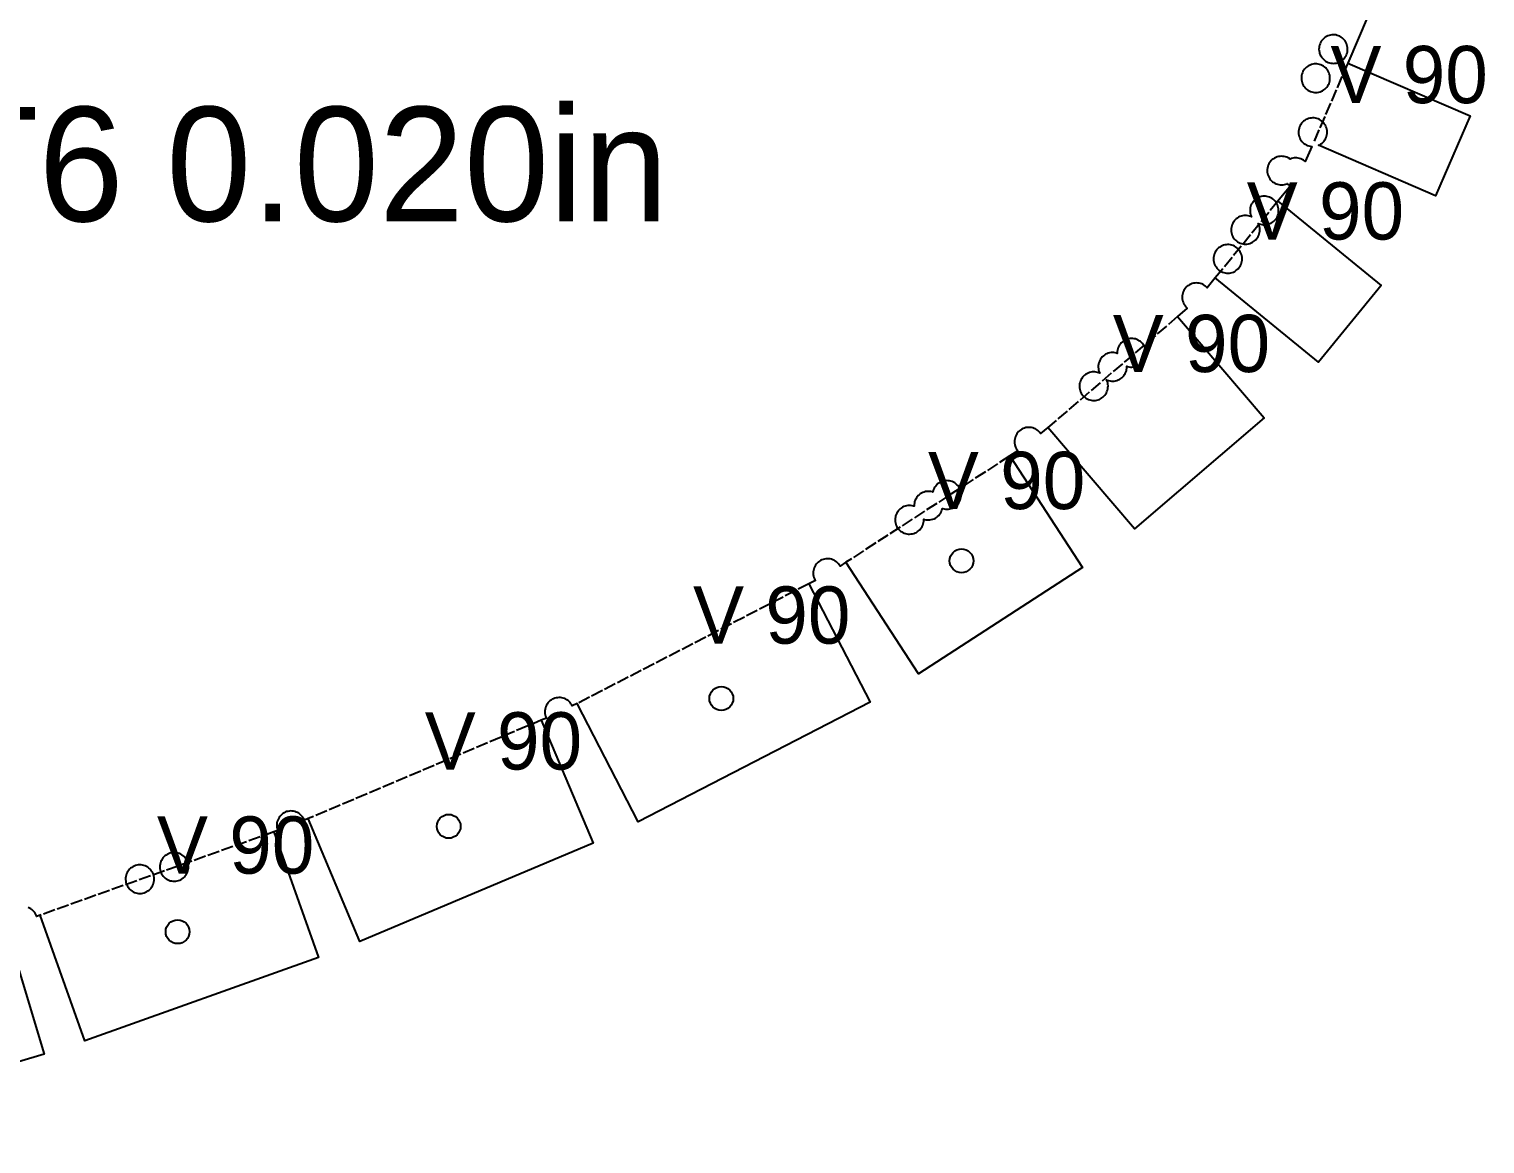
# Model space of a CAD drawing. Header units: millimetres. Extents: x 0 to 2438, y 0 to 1219.
# Drawn here: x 1235.4 to 1388.1, y 951.6 to 1068.5 of the extents above; entities that cross this region are included whole.
import ezdxf

# ---------------------------------------------------------------- set-up
doc = ezdxf.new("R2010")
doc.units = ezdxf.units.MM
doc.linetypes.add('DASHED', pattern=[1.524, 1.27, -0.254])
for name, color, linetype in [('CUT', 7, 'CONTINUOUS'), ('ETCH', 8, 'CONTINUOUS'), ('HOLE', 6, 'CONTINUOUS'), ('VALLEY', 1, 'DASHED')]:
    doc.layers.add(name, color=color, linetype=linetype)

msp = doc.modelspace()

# ---------------------------------------------------------------- linework, layer by layer
at = {"layer": 'CUT'}
for points in [[(1375.84, 1069.91), (1373.69, 1064.91), (1386.52, 1059.38), (1382.91, 1051.01), (1370.63, 1056.3), (1370.76, 1056.36), (1370.88, 1056.44), (1371, 1056.53), (1371.11, 1056.63), (1371.21, 1056.74), (1371.29, 1056.86), (1371.37, 1056.98), (1371.43, 1057.12), (1371.47, 1057.26), (1371.51, 1057.4), (1371.53, 1057.55), (1371.53, 1057.69), (1371.52, 1057.84), (1371.5, 1057.99), (1371.46, 1058.13), (1371.41, 1058.27), (1371.35, 1058.4), (1371.27, 1058.52), (1371.18, 1058.64), (1371.08, 1058.75), (1370.97, 1058.84), (1370.85, 1058.93), (1370.72, 1059), (1370.59, 1059.07), (1370.45, 1059.11), (1370.31, 1059.15), (1370.16, 1059.17), (1370.01, 1059.17), (1369.87, 1059.16), (1369.72, 1059.14), (1369.58, 1059.1), (1369.44, 1059.05), (1369.31, 1058.99), (1369.18, 1058.91), (1369.07, 1058.82), (1368.96, 1058.72), (1368.86, 1058.61), (1368.77, 1058.49), (1368.7, 1058.36), (1368.64, 1058.23), (1368.59, 1058.09), (1368.56, 1057.94), (1368.54, 1057.8), (1368.53, 1057.65), (1368.54, 1057.5), (1368.57, 1057.36), (1368.6, 1057.22), (1368.66, 1057.08), (1368.72, 1056.95), (1368.8, 1056.82), (1368.89, 1056.7), (1368.99, 1056.6), (1369.1, 1056.5), (1369.22, 1056.41), (1369.34, 1056.34), (1369.48, 1056.28), (1369.62, 1056.23), (1369.76, 1056.2), (1369.91, 1056.18), (1369.93, 1056.18), (1369.24, 1054.59), (1369.17, 1054.66), (1369.05, 1054.74), (1368.92, 1054.82), (1368.79, 1054.88), (1368.65, 1054.93), (1368.5, 1054.96), (1368.36, 1054.98), (1368.21, 1054.99), (1368.06, 1054.98), (1367.92, 1054.95), (1367.78, 1054.92), (1367.64, 1054.86), (1367.63, 1054.86), (1367.57, 1054.91), (1367.44, 1054.98), (1367.3, 1055.04), (1367.16, 1055.09), (1367.02, 1055.13), (1366.88, 1055.14), (1366.73, 1055.15), (1366.58, 1055.14), (1366.44, 1055.12), (1366.29, 1055.08), (1366.16, 1055.03), (1366.02, 1054.96), (1365.9, 1054.89), (1365.78, 1054.8), (1365.67, 1054.7), (1365.58, 1054.59), (1365.49, 1054.47), (1365.42, 1054.34), (1365.36, 1054.2), (1365.31, 1054.07), (1365.27, 1053.92), (1365.25, 1053.78), (1365.25, 1053.63), (1365.26, 1053.48), (1365.28, 1053.34), (1365.32, 1053.19), (1365.37, 1053.06), (1365.44, 1052.92), (1365.51, 1052.8), (1365.6, 1052.68), (1365.7, 1052.57), (1365.81, 1052.48), (1365.93, 1052.39), (1366.06, 1052.32), (1366.19, 1052.26), (1366.33, 1052.21), (1366.48, 1052.18), (1366.62, 1052.16), (1366.77, 1052.15), (1366.92, 1052.16), (1367.06, 1052.18), (1367.2, 1052.22), (1367.34, 1052.27), (1367.35, 1052.28), (1367.42, 1052.23), (1367.54, 1052.15), (1367.68, 1052.09), (1367.72, 1052.08), (1366.38, 1050.44), (1377.2, 1041.6), (1370.64, 1033.56), (1359.81, 1042.39), (1358.96, 1041.35), (1358.88, 1041.44), (1358.77, 1041.54), (1358.65, 1041.63), (1358.52, 1041.7), (1358.39, 1041.76), (1358.25, 1041.81), (1358.11, 1041.84), (1357.96, 1041.86), (1357.81, 1041.87), (1357.67, 1041.86), (1357.52, 1041.84), (1357.38, 1041.8), (1357.24, 1041.75), (1357.11, 1041.68), (1356.98, 1041.6), (1356.87, 1041.52), (1356.76, 1041.41), (1356.66, 1041.3), (1356.57, 1041.18), (1356.5, 1041.06), (1356.44, 1040.92), (1356.39, 1040.78), (1356.36, 1040.64), (1356.34, 1040.5), (1356.33, 1040.35), (1356.34, 1040.2), (1356.37, 1040.06), (1356.4, 1039.91), (1356.46, 1039.78), (1356.52, 1039.64), (1356.6, 1039.52), (1356.69, 1039.4), (1356.79, 1039.29), (1356.87, 1039.22), (1355.85, 1038.34), (1364.93, 1027.72), (1351.32, 1016.09), (1342.24, 1026.7), (1341.49, 1026.06), (1341.49, 1026.07), (1341.4, 1026.19), (1341.3, 1026.29), (1341.19, 1026.39), (1341.07, 1026.48), (1340.94, 1026.55), (1340.81, 1026.61), (1340.67, 1026.66), (1340.52, 1026.69), (1340.38, 1026.71), (1340.23, 1026.72), (1340.08, 1026.71), (1339.94, 1026.69), (1339.8, 1026.65), (1339.66, 1026.6), (1339.53, 1026.53), (1339.4, 1026.45), (1339.28, 1026.37), (1339.18, 1026.27), (1339.08, 1026.15), (1338.99, 1026.04), (1338.92, 1025.91), (1338.86, 1025.77), (1338.81, 1025.63), (1338.78, 1025.49), (1338.76, 1025.35), (1338.75, 1025.2), (1338.76, 1025.05), (1338.79, 1024.91), (1338.82, 1024.76), (1338.87, 1024.63), (1338.94, 1024.49), (1339.02, 1024.37), (1339.09, 1024.27), (1338.26, 1023.73), (1345.87, 1012.02), (1328.69, 1000.86), (1321.08, 1012.57), (1320.46, 1012.17), (1320.46, 1012.17), (1320.38, 1012.3), (1320.29, 1012.41), (1320.19, 1012.52), (1320.08, 1012.62), (1319.96, 1012.71), (1319.83, 1012.78), (1319.7, 1012.84), (1319.56, 1012.89), (1319.41, 1012.92), (1319.27, 1012.94), (1319.12, 1012.95), (1318.97, 1012.94), (1318.83, 1012.91), (1318.69, 1012.88), (1318.55, 1012.82), (1318.42, 1012.76), (1318.29, 1012.68), (1318.18, 1012.59), (1318.07, 1012.49), (1317.97, 1012.38), (1317.88, 1012.26), (1317.81, 1012.14), (1317.75, 1012), (1317.7, 1011.86), (1317.67, 1011.72), (1317.65, 1011.57), (1317.64, 1011.43), (1317.65, 1011.28), (1317.68, 1011.13), (1317.71, 1010.99), (1317.77, 1010.85), (1317.83, 1010.72), (1317.87, 1010.66), (1317.2, 1010.32), (1323.61, 997.91), (1299.3, 985.35), (1292.89, 997.76), (1292.37, 997.5), (1292.32, 997.61), (1292.24, 997.73), (1292.15, 997.85), (1292.05, 997.96), (1291.94, 998.06), (1291.82, 998.14), (1291.69, 998.22), (1291.56, 998.28), (1291.42, 998.32), (1291.28, 998.36), (1291.13, 998.38), (1290.98, 998.38), (1290.84, 998.37), (1290.69, 998.35), (1290.55, 998.31), (1290.41, 998.26), (1290.28, 998.2), (1290.15, 998.12), (1290.04, 998.03), (1289.93, 997.93), (1289.83, 997.82), (1289.75, 997.7), (1289.67, 997.57), (1289.61, 997.44), (1289.56, 997.3), (1289.53, 997.16), (1289.51, 997.01), (1289.5, 996.86), (1289.51, 996.72), (1289.54, 996.57), (1289.58, 996.43), (1289.63, 996.29), (1289.66, 996.23), (1289.12, 996), (1294.56, 983.13), (1270.12, 972.82), (1264.69, 985.69), (1264.29, 985.52), (1264.27, 985.58), (1264.2, 985.71), (1264.12, 985.84), (1264.03, 985.95), (1263.93, 986.06), (1263.82, 986.16), (1263.7, 986.25), (1263.58, 986.32), (1263.44, 986.38), (1263.3, 986.43), (1263.16, 986.46), (1263.01, 986.48), (1262.87, 986.49), (1262.72, 986.48), (1262.57, 986.45), (1262.43, 986.42), (1262.29, 986.36), (1262.29, 986.36), (1262.16, 986.3), (1262.04, 986.22), (1261.92, 986.13), (1261.81, 986.03), (1261.72, 985.92), (1261.63, 985.8), (1261.56, 985.68), (1261.49, 985.54), (1261.45, 985.4), (1261.41, 985.26), (1261.39, 985.11), (1261.39, 984.97), (1261.4, 984.82), (1261.42, 984.67), (1261.46, 984.53), (1261.5, 984.43), (1261.09, 984.29), (1265.77, 971.13), (1241.26, 962.4), (1236.57, 975.56), (1236.21, 975.43), (1236.16, 975.57), (1236.1, 975.7), (1236.02, 975.83), (1235.93, 975.94), (1235.83, 976.05), (1235.72, 976.15), (1235.6, 976.23), (1235.47, 976.31), (1235.34, 976.37)], [(1232.99, 974.39), (1236.99, 961), (1205.46, 951.58)]]:
    msp.add_lwpolyline(points, dxfattribs=at)
for points in [[(1371.01, 1067.33), (1370.92, 1067.21), (1370.85, 1067.08), (1370.79, 1066.95), (1370.74, 1066.81), (1370.71, 1066.66), (1370.69, 1066.52), (1370.68, 1066.37), (1370.69, 1066.22), (1370.72, 1066.08), (1370.75, 1065.94), (1370.8, 1065.8), (1370.87, 1065.67), (1370.95, 1065.54), (1371.04, 1065.43), (1371.14, 1065.32), (1371.25, 1065.22), (1371.37, 1065.13), (1371.49, 1065.06), (1371.63, 1065), (1371.77, 1064.95), (1371.91, 1064.92), (1372.06, 1064.9), (1372.2, 1064.89), (1372.35, 1064.9), (1372.5, 1064.93), (1372.64, 1064.96), (1372.78, 1065.02), (1372.91, 1065.08), (1373.03, 1065.16), (1373.15, 1065.25), (1373.26, 1065.35), (1373.36, 1065.46), (1373.44, 1065.58), (1373.52, 1065.7), (1373.58, 1065.84), (1373.62, 1065.98), (1373.66, 1066.12), (1373.68, 1066.27), (1373.68, 1066.41), (1373.67, 1066.56), (1373.65, 1066.71), (1373.61, 1066.85), (1373.56, 1066.99), (1373.5, 1067.12), (1373.42, 1067.24), (1373.33, 1067.36), (1373.23, 1067.47), (1373.12, 1067.57), (1373, 1067.65), (1372.87, 1067.73), (1372.74, 1067.79), (1372.6, 1067.83), (1372.45, 1067.87), (1372.31, 1067.89), (1372.16, 1067.89), (1372.01, 1067.88), (1371.87, 1067.86), (1371.73, 1067.82), (1371.59, 1067.77), (1371.46, 1067.71), (1371.33, 1067.63), (1371.22, 1067.54), (1371.11, 1067.44), (1371.01, 1067.33)], [(1368.94, 1063.9), (1368.89, 1063.76), (1368.86, 1063.62), (1368.84, 1063.47), (1368.83, 1063.32), (1368.84, 1063.18), (1368.87, 1063.03), (1368.9, 1062.89), (1368.96, 1062.75), (1369.02, 1062.62), (1369.1, 1062.49), (1369.19, 1062.38), (1369.29, 1062.27), (1369.4, 1062.17), (1369.52, 1062.09), (1369.64, 1062.01), (1369.78, 1061.95), (1369.92, 1061.9), (1370.06, 1061.87), (1370.21, 1061.85), (1370.35, 1061.85), (1370.5, 1061.85), (1370.65, 1061.88), (1370.79, 1061.92), (1370.93, 1061.97), (1371.06, 1062.03), (1371.18, 1062.11), (1371.3, 1062.2), (1371.41, 1062.3), (1371.51, 1062.41), (1371.59, 1062.53), (1371.67, 1062.66), (1371.73, 1062.79), (1371.77, 1062.93), (1371.81, 1063.07), (1371.83, 1063.22), (1371.83, 1063.37), (1371.82, 1063.51), (1371.8, 1063.66), (1371.76, 1063.8), (1371.71, 1063.94), (1371.65, 1064.07), (1371.57, 1064.2), (1371.48, 1064.31), (1371.38, 1064.42), (1371.27, 1064.52), (1371.15, 1064.6), (1371.02, 1064.68), (1370.89, 1064.74), (1370.75, 1064.79), (1370.6, 1064.82), (1370.46, 1064.84), (1370.31, 1064.85), (1370.16, 1064.84), (1370.02, 1064.81), (1369.88, 1064.77), (1369.74, 1064.72), (1369.61, 1064.66), (1369.48, 1064.58), (1369.37, 1064.49), (1369.26, 1064.39), (1369.16, 1064.28), (1369.07, 1064.16), (1369, 1064.03), (1368.94, 1063.9)], [(1361.48, 1047.27), (1361.5, 1047.13), (1361.54, 1046.98), (1361.59, 1046.85), (1361.65, 1046.71), (1361.73, 1046.59), (1361.82, 1046.47), (1361.92, 1046.36), (1362.03, 1046.27), (1362.15, 1046.18), (1362.28, 1046.11), (1362.41, 1046.04), (1362.55, 1046), (1362.69, 1045.96), (1362.84, 1045.94), (1362.99, 1045.94), (1363.13, 1045.95), (1363.28, 1045.97), (1363.42, 1046.01), (1363.56, 1046.06), (1363.69, 1046.13), (1363.82, 1046.2), (1363.93, 1046.29), (1364.04, 1046.39), (1364.14, 1046.5), (1364.23, 1046.62), (1364.3, 1046.75), (1364.36, 1046.88), (1364.41, 1047.02), (1364.44, 1047.17), (1364.46, 1047.31), (1364.47, 1047.46), (1364.46, 1047.61), (1364.43, 1047.75), (1364.4, 1047.89), (1364.34, 1048.03), (1364.31, 1048.11), (1364.39, 1048.07), (1364.53, 1048.02), (1364.68, 1047.99), (1364.82, 1047.97), (1364.97, 1047.96), (1365.12, 1047.97), (1365.26, 1048), (1365.4, 1048.04), (1365.54, 1048.09), (1365.67, 1048.15), (1365.8, 1048.23), (1365.92, 1048.32), (1366.02, 1048.42), (1366.12, 1048.53), (1366.21, 1048.65), (1366.28, 1048.78), (1366.34, 1048.91), (1366.39, 1049.05), (1366.42, 1049.19), (1366.44, 1049.34), (1366.45, 1049.49), (1366.44, 1049.63), (1366.41, 1049.78), (1366.38, 1049.92), (1366.33, 1050.06), (1366.26, 1050.19), (1366.18, 1050.31), (1366.09, 1050.43), (1365.99, 1050.54), (1365.88, 1050.64), (1365.76, 1050.72), (1365.64, 1050.8), (1365.5, 1050.86), (1365.36, 1050.91), (1365.22, 1050.94), (1365.07, 1050.96), (1364.93, 1050.96), (1364.78, 1050.95), (1364.63, 1050.93), (1364.49, 1050.89), (1364.35, 1050.84), (1364.22, 1050.78), (1364.1, 1050.7), (1363.98, 1050.61), (1363.87, 1050.51), (1363.77, 1050.4), (1363.69, 1050.28), (1363.61, 1050.15), (1363.55, 1050.02), (1363.51, 1049.88), (1363.47, 1049.74), (1363.45, 1049.59), (1363.45, 1049.44), (1363.46, 1049.3), (1363.48, 1049.15), (1363.52, 1049.01), (1363.57, 1048.87), (1363.61, 1048.79), (1363.52, 1048.83), (1363.38, 1048.88), (1363.24, 1048.91), (1363.09, 1048.93), (1362.95, 1048.94), (1362.8, 1048.93), (1362.65, 1048.91), (1362.51, 1048.87), (1362.37, 1048.82), (1362.24, 1048.75), (1362.12, 1048.67), (1362, 1048.58), (1361.89, 1048.48), (1361.79, 1048.37), (1361.71, 1048.25), (1361.63, 1048.13), (1361.57, 1047.99), (1361.53, 1047.85), (1361.49, 1047.71), (1361.47, 1047.56), (1361.47, 1047.42), (1361.48, 1047.27)], [(1359.74, 1043.8), (1359.8, 1043.67), (1359.88, 1043.54), (1359.97, 1043.42), (1360.07, 1043.32), (1360.18, 1043.22), (1360.3, 1043.13), (1360.43, 1043.06), (1360.56, 1043), (1360.7, 1042.95), (1360.84, 1042.92), (1360.99, 1042.9), (1361.14, 1042.89), (1361.28, 1042.9), (1361.43, 1042.92), (1361.57, 1042.96), (1361.71, 1043.01), (1361.84, 1043.08), (1361.97, 1043.16), (1362.08, 1043.24), (1362.19, 1043.35), (1362.29, 1043.46), (1362.38, 1043.58), (1362.45, 1043.7), (1362.51, 1043.84), (1362.56, 1043.98), (1362.59, 1044.12), (1362.61, 1044.26), (1362.62, 1044.41), (1362.61, 1044.56), (1362.58, 1044.7), (1362.55, 1044.85), (1362.49, 1044.98), (1362.43, 1045.12), (1362.35, 1045.24), (1362.26, 1045.36), (1362.16, 1045.47), (1362.05, 1045.56), (1361.93, 1045.65), (1361.81, 1045.72), (1361.67, 1045.78), (1361.53, 1045.83), (1361.39, 1045.87), (1361.24, 1045.89), (1361.1, 1045.89), (1360.95, 1045.88), (1360.8, 1045.86), (1360.66, 1045.82), (1360.52, 1045.77), (1360.39, 1045.7), (1360.27, 1045.63), (1360.15, 1045.54), (1360.04, 1045.44), (1359.94, 1045.33), (1359.86, 1045.21), (1359.78, 1045.08), (1359.72, 1044.95), (1359.68, 1044.81), (1359.64, 1044.66), (1359.62, 1044.52), (1359.62, 1044.37), (1359.63, 1044.22), (1359.65, 1044.08), (1359.69, 1043.94), (1359.74, 1043.8)], [(1346.01, 1029.96), (1346.12, 1029.87), (1346.24, 1029.78), (1346.37, 1029.71), (1346.5, 1029.65), (1346.64, 1029.6), (1346.79, 1029.56), (1346.93, 1029.54), (1347.08, 1029.54), (1347.23, 1029.55), (1347.37, 1029.57), (1347.51, 1029.61), (1347.65, 1029.66), (1347.78, 1029.73), (1347.91, 1029.8), (1348.03, 1029.89), (1348.13, 1029.99), (1348.23, 1030.1), (1348.32, 1030.22), (1348.39, 1030.35), (1348.45, 1030.48), (1348.5, 1030.62), (1348.53, 1030.77), (1348.55, 1030.91), (1348.56, 1031.06), (1348.55, 1031.21), (1348.53, 1031.35), (1348.49, 1031.49), (1348.44, 1031.63), (1348.4, 1031.71), (1348.48, 1031.67), (1348.62, 1031.62), (1348.77, 1031.59), (1348.91, 1031.57), (1349.06, 1031.56), (1349.21, 1031.57), (1349.35, 1031.6), (1349.49, 1031.64), (1349.63, 1031.69), (1349.76, 1031.75), (1349.89, 1031.83), (1350.01, 1031.92), (1350.11, 1032.02), (1350.21, 1032.13), (1350.3, 1032.25), (1350.37, 1032.38), (1350.43, 1032.51), (1350.48, 1032.65), (1350.51, 1032.79), (1350.53, 1032.94), (1350.54, 1033.09), (1350.54, 1033.13), (1350.61, 1033.11), (1350.75, 1033.07), (1350.9, 1033.05), (1351.05, 1033.05), (1351.19, 1033.06), (1351.34, 1033.08), (1351.48, 1033.12), (1351.62, 1033.17), (1351.75, 1033.24), (1351.88, 1033.31), (1351.99, 1033.4), (1352.1, 1033.5), (1352.2, 1033.61), (1352.29, 1033.73), (1352.36, 1033.86), (1352.42, 1033.99), (1352.47, 1034.13), (1352.5, 1034.28), (1352.52, 1034.42), (1352.53, 1034.57), (1352.52, 1034.72), (1352.49, 1034.86), (1352.46, 1035.01), (1352.4, 1035.14), (1352.34, 1035.28), (1352.26, 1035.4), (1352.17, 1035.52), (1352.07, 1035.62), (1351.96, 1035.72), (1351.84, 1035.81), (1351.72, 1035.88), (1351.58, 1035.94), (1351.44, 1035.99), (1351.3, 1036.02), (1351.15, 1036.04), (1351.01, 1036.05), (1350.86, 1036.04), (1350.71, 1036.02), (1350.57, 1035.98), (1350.43, 1035.93), (1350.3, 1035.86), (1350.18, 1035.79), (1350.06, 1035.7), (1349.95, 1035.6), (1349.85, 1035.48), (1349.77, 1035.37), (1349.69, 1035.24), (1349.63, 1035.1), (1349.59, 1034.97), (1349.55, 1034.82), (1349.53, 1034.68), (1349.53, 1034.53), (1349.53, 1034.48), (1349.45, 1034.51), (1349.31, 1034.54), (1349.17, 1034.56), (1349.02, 1034.56), (1348.87, 1034.56), (1348.73, 1034.53), (1348.58, 1034.49), (1348.45, 1034.44), (1348.31, 1034.38), (1348.19, 1034.3), (1348.07, 1034.21), (1347.96, 1034.11), (1347.87, 1034), (1347.78, 1033.88), (1347.71, 1033.75), (1347.65, 1033.62), (1347.6, 1033.48), (1347.56, 1033.34), (1347.54, 1033.19), (1347.54, 1033.04), (1347.55, 1032.9), (1347.57, 1032.75), (1347.61, 1032.61), (1347.66, 1032.47), (1347.7, 1032.39), (1347.61, 1032.43), (1347.47, 1032.48), (1347.33, 1032.51), (1347.19, 1032.53), (1347.04, 1032.54), (1346.89, 1032.53), (1346.75, 1032.51), (1346.6, 1032.47), (1346.47, 1032.42), (1346.33, 1032.35), (1346.21, 1032.27), (1346.09, 1032.19), (1345.98, 1032.08), (1345.89, 1031.97), (1345.8, 1031.85), (1345.73, 1031.73), (1345.67, 1031.59), (1345.62, 1031.45), (1345.58, 1031.31), (1345.56, 1031.17), (1345.56, 1031.02), (1345.57, 1030.87), (1345.59, 1030.73), (1345.63, 1030.58), (1345.68, 1030.45), (1345.75, 1030.31), (1345.82, 1030.19), (1345.91, 1030.07), (1346.01, 1029.96)], [(1327.05, 1015.69), (1327.18, 1015.63), (1327.32, 1015.59), (1327.46, 1015.55), (1327.61, 1015.53), (1327.75, 1015.53), (1327.9, 1015.54), (1328.05, 1015.56), (1328.19, 1015.6), (1328.33, 1015.65), (1328.46, 1015.71), (1328.58, 1015.79), (1328.7, 1015.88), (1328.81, 1015.98), (1328.91, 1016.09), (1328.99, 1016.21), (1329.07, 1016.34), (1329.13, 1016.47), (1329.18, 1016.61), (1329.21, 1016.76), (1329.23, 1016.9), (1329.23, 1017.05), (1329.23, 1017.1), (1329.31, 1017.07), (1329.45, 1017.04), (1329.59, 1017.02), (1329.74, 1017.01), (1329.89, 1017.02), (1330.03, 1017.05), (1330.18, 1017.08), (1330.31, 1017.13), (1330.45, 1017.2), (1330.57, 1017.28), (1330.69, 1017.37), (1330.8, 1017.47), (1330.89, 1017.58), (1330.98, 1017.7), (1331.05, 1017.82), (1331.11, 1017.96), (1331.16, 1018.1), (1331.19, 1018.22), (1331.25, 1018.2), (1331.39, 1018.16), (1331.53, 1018.14), (1331.68, 1018.14), (1331.83, 1018.15), (1331.97, 1018.17), (1332.12, 1018.21), (1332.25, 1018.26), (1332.39, 1018.33), (1332.51, 1018.4), (1332.63, 1018.49), (1332.74, 1018.59), (1332.83, 1018.7), (1332.92, 1018.82), (1332.99, 1018.95), (1333.05, 1019.08), (1333.1, 1019.22), (1333.14, 1019.37), (1333.16, 1019.51), (1333.16, 1019.66), (1333.15, 1019.81), (1333.13, 1019.95), (1333.09, 1020.09), (1333.04, 1020.23), (1332.97, 1020.36), (1332.9, 1020.49), (1332.81, 1020.61), (1332.71, 1020.71), (1332.6, 1020.81), (1332.48, 1020.9), (1332.35, 1020.97), (1332.22, 1021.03), (1332.08, 1021.08), (1331.93, 1021.11), (1331.79, 1021.13), (1331.64, 1021.14), (1331.49, 1021.13), (1331.35, 1021.11), (1331.21, 1021.07), (1331.07, 1021.02), (1330.94, 1020.95), (1330.81, 1020.87), (1330.69, 1020.79), (1330.59, 1020.69), (1330.49, 1020.57), (1330.4, 1020.46), (1330.33, 1020.33), (1330.27, 1020.19), (1330.22, 1020.05), (1330.19, 1019.93), (1330.14, 1019.95), (1329.99, 1019.99), (1329.85, 1020.01), (1329.7, 1020.01), (1329.55, 1020), (1329.41, 1019.98), (1329.27, 1019.94), (1329.13, 1019.89), (1329, 1019.83), (1328.87, 1019.75), (1328.75, 1019.66), (1328.65, 1019.56), (1328.55, 1019.45), (1328.46, 1019.33), (1328.39, 1019.2), (1328.33, 1019.07), (1328.28, 1018.93), (1328.25, 1018.78), (1328.23, 1018.64), (1328.22, 1018.49), (1328.22, 1018.44), (1328.15, 1018.47), (1328.01, 1018.5), (1327.86, 1018.52), (1327.71, 1018.53), (1327.57, 1018.52), (1327.42, 1018.49), (1327.28, 1018.46), (1327.14, 1018.41), (1327.01, 1018.34), (1326.88, 1018.26), (1326.77, 1018.17), (1326.66, 1018.07), (1326.56, 1017.96), (1326.48, 1017.84), (1326.4, 1017.72), (1326.34, 1017.58), (1326.29, 1017.44), (1326.26, 1017.3), (1326.24, 1017.15), (1326.23, 1017.01), (1326.24, 1016.86), (1326.27, 1016.71), (1326.3, 1016.57), (1326.36, 1016.43), (1326.42, 1016.3), (1326.5, 1016.18), (1326.59, 1016.06), (1326.69, 1015.95), (1326.8, 1015.85), (1326.92, 1015.77), (1327.05, 1015.69)], [(1250.22, 979.18), (1250.36, 979.15), (1250.5, 979.13), (1250.65, 979.12), (1250.8, 979.13), (1250.94, 979.16), (1251.09, 979.19), (1251.22, 979.25), (1251.36, 979.31), (1251.48, 979.39), (1251.6, 979.48), (1251.71, 979.58), (1251.8, 979.69), (1251.89, 979.81), (1251.96, 979.94), (1252.02, 980.07), (1252.07, 980.21), (1252.11, 980.35), (1252.13, 980.5), (1252.13, 980.64), (1252.12, 980.79), (1252.1, 980.94), (1252.06, 981.08), (1252.01, 981.22), (1251.94, 981.35), (1251.87, 981.47), (1251.78, 981.59), (1251.68, 981.7), (1251.57, 981.8), (1251.45, 981.88), (1251.32, 981.96), (1251.19, 982.02), (1251.05, 982.07), (1250.9, 982.1), (1250.76, 982.12), (1250.61, 982.12), (1250.46, 982.11), (1250.32, 982.09), (1250.18, 982.05), (1250.04, 982), (1249.91, 981.94), (1249.78, 981.86), (1249.66, 981.77), (1249.56, 981.67), (1249.46, 981.56), (1249.37, 981.44), (1249.3, 981.31), (1249.24, 981.18), (1249.19, 981.04), (1249.16, 980.9), (1249.14, 980.75), (1249.13, 980.6), (1249.14, 980.46), (1249.16, 980.31), (1249.2, 980.17), (1249.25, 980.03), (1249.32, 979.9), (1249.4, 979.77), (1249.48, 979.66), (1249.58, 979.55), (1249.7, 979.45), (1249.81, 979.37), (1249.94, 979.29), (1250.08, 979.23), (1250.22, 979.18)], [(1247.06, 977.84), (1247.21, 977.85), (1247.35, 977.87), (1247.49, 977.91), (1247.63, 977.96), (1247.76, 978.03), (1247.89, 978.1), (1248.01, 978.19), (1248.11, 978.29), (1248.21, 978.4), (1248.3, 978.52), (1248.37, 978.65), (1248.43, 978.78), (1248.48, 978.92), (1248.51, 979.07), (1248.53, 979.21), (1248.54, 979.36), (1248.53, 979.51), (1248.51, 979.65), (1248.47, 979.79), (1248.42, 979.93), (1248.35, 980.06), (1248.27, 980.19), (1248.19, 980.31), (1248.09, 980.41), (1247.97, 980.51), (1247.86, 980.6), (1247.73, 980.67), (1247.59, 980.73), (1247.45, 980.78), (1247.31, 980.81), (1247.17, 980.83), (1247.02, 980.84), (1246.87, 980.83), (1246.73, 980.8), (1246.58, 980.77), (1246.45, 980.72), (1246.31, 980.65), (1246.19, 980.57), (1246.07, 980.48), (1245.96, 980.38), (1245.87, 980.27), (1245.78, 980.15), (1245.71, 980.03), (1245.65, 979.89), (1245.6, 979.75), (1245.56, 979.61), (1245.54, 979.46), (1245.54, 979.32), (1245.55, 979.17), (1245.57, 979.02), (1245.61, 978.88), (1245.66, 978.74), (1245.73, 978.61), (1245.8, 978.49), (1245.89, 978.37), (1245.99, 978.26), (1246.1, 978.17), (1246.22, 978.08), (1246.35, 978.01), (1246.48, 977.94), (1246.62, 977.9), (1246.77, 977.86), (1246.91, 977.84), (1247.06, 977.84)]]:
    msp.add_lwpolyline(points, close=True, dxfattribs=at)
at = {"layer": 'HOLE'}
for centre in [(1333.2, 1012.73), (1308.01, 998.29), (1279.42, 984.88), (1251, 973.83)]:
    msp.add_circle(centre, 1.25, dxfattribs=at)
at = {"layer": 'VALLEY'}
for p, q in [((1373.69, 1064.91), (1370.08, 1056.53)), ((1366.38, 1050.44), (1359.81, 1042.39)), ((1355.85, 1038.34), (1342.24, 1026.7)), ((1338.26, 1023.73), (1321.08, 1012.57)), ((1317.2, 1010.32), (1292.89, 997.76)), ((1289.12, 996), (1264.69, 985.69)), ((1261.09, 984.29), (1236.57, 975.56))]:
    msp.add_line(p, q, dxfattribs=at)

# ---------------------------------------------------------------- texts
at = {"layer": 'ETCH'}
for s, height, p in [('V 90', 6, (1371.88, 1060.72)), ('W-NR  6061-T6 0.020in', 12, (1132.99, 1048.33)), ('V 90', 6, (1363.1, 1046.42)), ('V 90', 6, (1349.05, 1032.52)), ('V 90', 6, (1329.67, 1018.15)), ('V 90', 6, (1305.04, 1004.04)), ('V 90', 6, (1276.91, 990.84)), ('V 90', 6, (1248.83, 979.92))]:
    msp.add_text(s, height=height, dxfattribs=at).set_placement(p)

doc.saveas('drawing.dxf')
